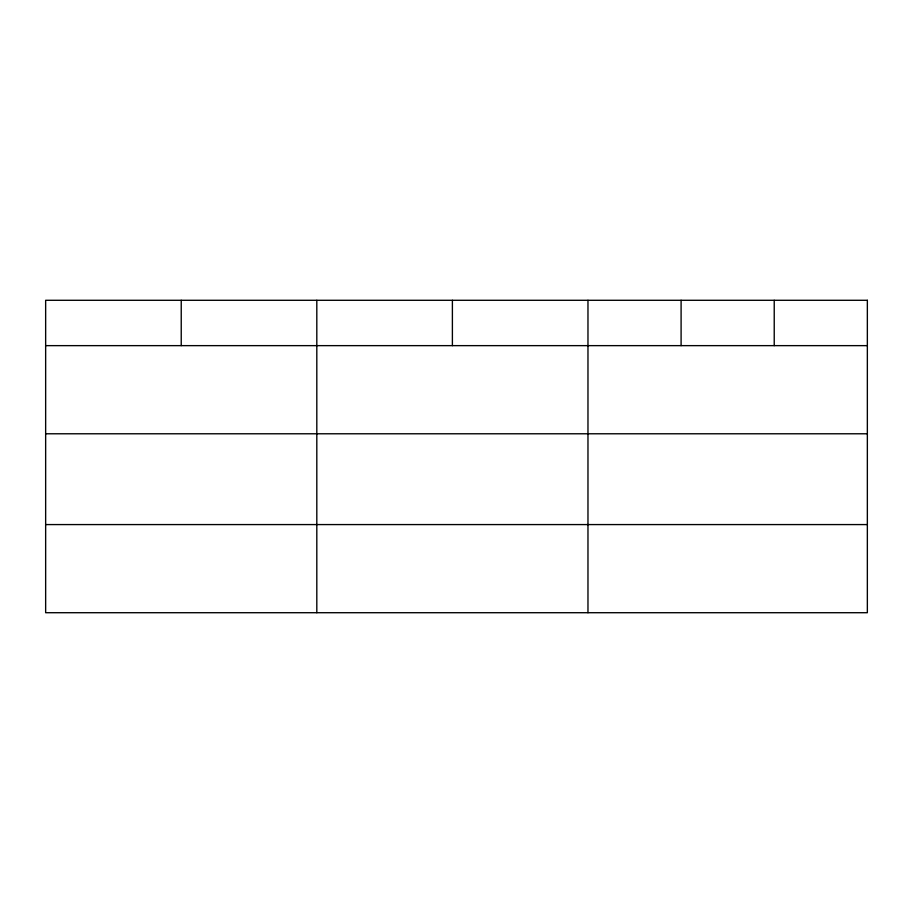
<?xml version="1.0" encoding="UTF-8"?>
<svg xmlns="http://www.w3.org/2000/svg" width="913" height="913" viewBox="0 0 913 913"><rect width="100%" height="100%" fill="white"/><g stroke="black" fill="none" stroke-linecap="round" stroke-linejoin="round"><path stroke-width="1.37" d="M45.65 345.639L867.35 345.639M45.65 433.778L867.35 433.778M45.65 524.576L867.35 524.576M774.224 300.286L774.224 345.639M681.098 300.286L681.098 345.639M587.972 300.286L587.972 612.714M452.392 300.286L452.392 345.639M316.811 300.286L316.811 612.714M181.231 300.286L181.231 345.639M867.35 300.286L45.65 300.286L45.65 612.714L867.35 612.714L867.35 300.286"/></g></svg>
